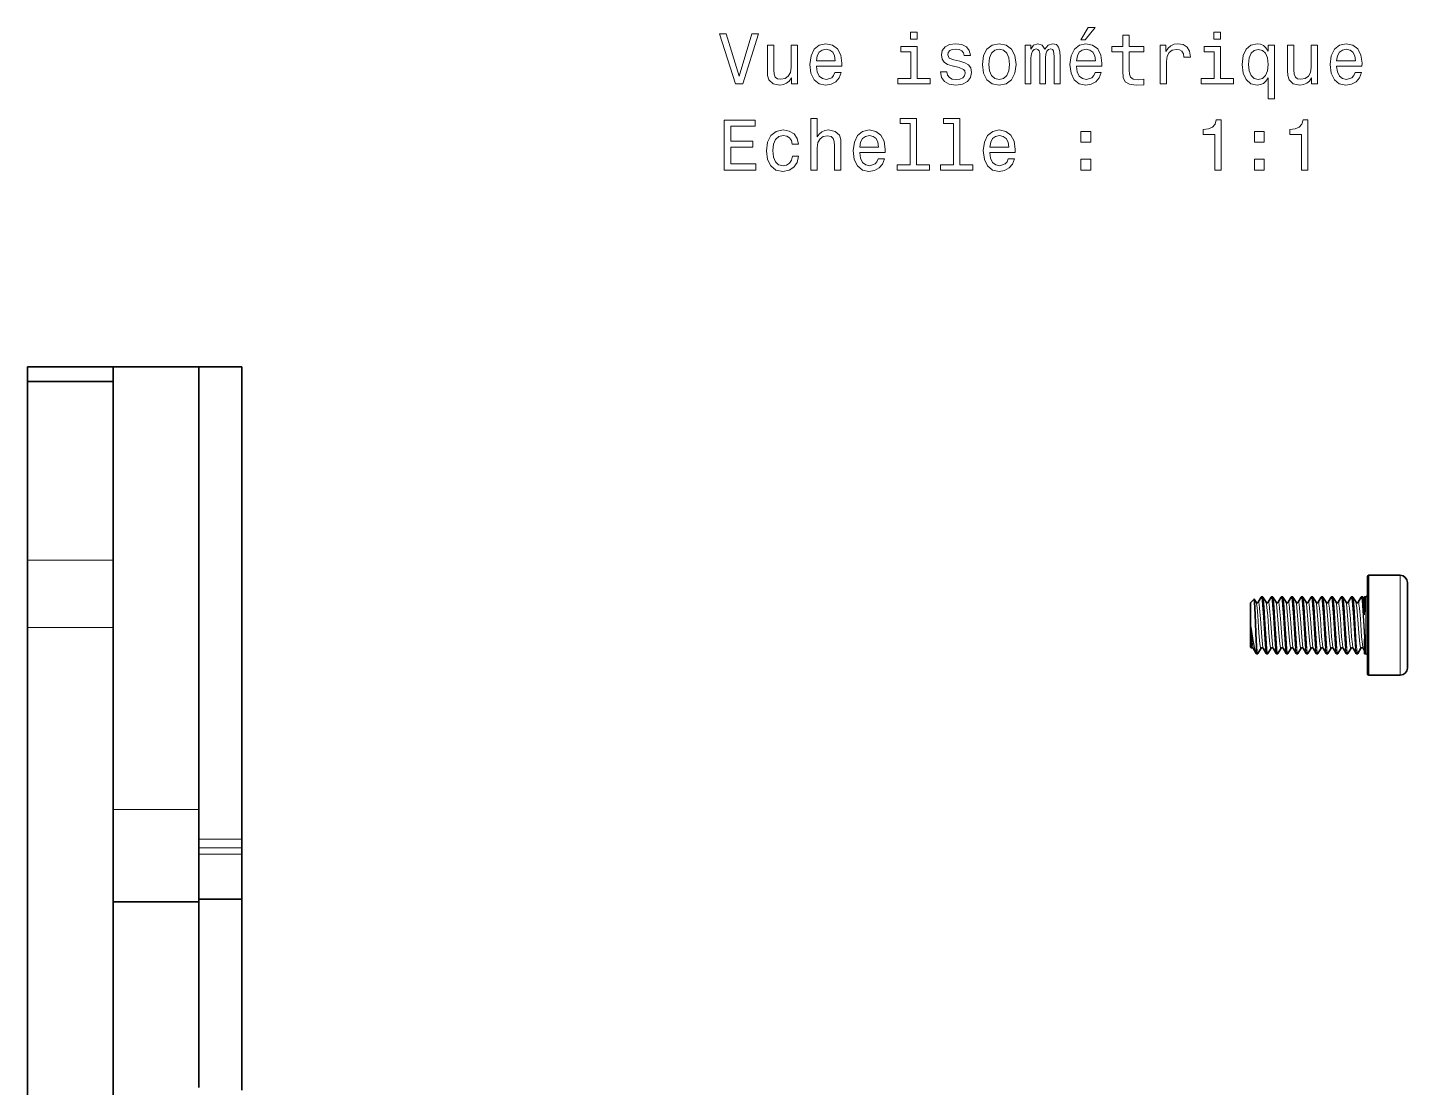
# Model space of a CAD drawing. Extents: x 428 to 938, y 254 to 632.
# Drawn here: x 695.3 to 791.9, y 414 to 488.3 of the extents above; entities that cross this region are included whole.
import ezdxf

# ---------------------------------------------------------------- set-up
doc = ezdxf.new("R2010")
doc.units = 0

msp = doc.modelspace()

# ---------------------------------------------------------------- linework, layer by layer
at = {"color": 7, "lineweight": 35, "ltscale": 0.030039}
msp.add_line((695.284, 463.298), (695.284, 464.5), dxfattribs=at)
at = {"color": 7, "lineweight": 35, "ltscale": 0.15}
for p, q in [((695.284, 464.5), (701.284, 464.5)), ((701.284, 464.5), (707.284, 464.5)), ((701.284, 463.471), (695.284, 463.471)), ((701.284, 427), (707.284, 427))]:
    msp.add_line(p, q, dxfattribs=at)
at = {"color": 7, "lineweight": 35, "ltscale": 0.025726}
msp.add_line((701.284, 463.471), (701.284, 464.5), dxfattribs=at)
msp.add_line((701.284, 463.471), (701.284, 464.5), dxfattribs=at)
at = {"color": 7, "lineweight": 35}
for p, q in [((707.284, 433.474), (707.284, 464.5)), ((707.284, 431.391), (707.284, 464.5)), ((710.284, 431.391), (710.284, 464.5)), ((695.284, 420.5), (695.284, 446.231)), ((701.284, 420.5), (701.284, 446.231)), ((695.284, 394.769), (695.284, 420.5)), ((701.284, 394.769), (701.284, 420.5))]:
    msp.add_line(p, q, dxfattribs=at)
at = {"color": 7, "lineweight": 35, "ltscale": 0.075}
for p, q in [((707.284, 464.5), (710.284, 464.5)), ((710.284, 427.2), (707.284, 427.2))]:
    msp.add_line(p, q, dxfattribs=at)
at = {"color": 7, "lineweight": 35, "ltscale": 0.313062}
for p, q in [((695.284, 463.471), (695.284, 450.948)), ((701.284, 450.948), (701.284, 463.471))]:
    msp.add_line(p, q, dxfattribs=at)
at = {"color": 7, "lineweight": 13, "ltscale": 0.15}
for p, q in [((695.284, 450.948), (701.284, 450.948)), ((695.284, 446.231), (701.284, 446.231)), ((701.284, 433.474), (707.284, 433.474))]:
    msp.add_line(p, q, dxfattribs=at)
at = {"color": 7, "lineweight": 35, "ltscale": 0.117937}
for p, q in [((695.284, 446.231), (695.284, 450.948)), ((701.284, 446.231), (701.284, 450.948))]:
    msp.add_line(p, q, dxfattribs=at)
at = {"color": 7, "lineweight": 35, "ltscale": 0.010405}
msp.add_line((789.129, 449.368), (789.129, 449.785), dxfattribs=at)
at = {"color": 7, "lineweight": 13, "ltscale": 0.010712}
for p, q in [((789.229, 449.456), (789.229, 449.885)), ((791.429, 449.456), (791.429, 449.885))]:
    msp.add_line(p, q, dxfattribs=at)
at = {"color": 7, "lineweight": 35, "ltscale": 0.055}
for p, q in [((789.229, 449.885), (791.429, 449.885)), ((789.229, 442.885), (791.429, 442.885))]:
    msp.add_line(p, q, dxfattribs=at)
at = {"color": 7, "lineweight": 13, "ltscale": 0.164288}
for p, q in [((789.229, 442.885), (789.229, 449.456)), ((791.429, 442.885), (791.429, 449.456))]:
    msp.add_line(p, q, dxfattribs=at)
at = {"color": 7, "lineweight": 35, "ltscale": 0.159595}
msp.add_line((789.129, 442.985), (789.129, 449.368), dxfattribs=at)
at = {"color": 7, "lineweight": 35, "ltscale": 0.009181}
msp.add_line((791.929, 449.017), (791.929, 449.385), dxfattribs=at)
at = {"color": 7, "lineweight": 35, "ltscale": 0.140819}
msp.add_line((791.929, 443.385), (791.929, 449.017), dxfattribs=at)
at = {"color": 7, "lineweight": 35, "ltscale": 0.004721}
msp.add_line((780.929, 447.738), (780.929, 447.927), dxfattribs=at)
at = {"color": 7, "lineweight": 35, "ltscale": 0.035131}
msp.add_line((780.929, 446.333), (780.929, 447.738), dxfattribs=at)
at = {"color": 7, "lineweight": 35, "ltscale": 0.008427}
msp.add_line((780.953, 447.984), (781.191, 448.222), dxfattribs=at)
at = {"color": 7, "lineweight": 13, "ltscale": 0.004894}
msp.add_line((780.953, 447.788), (780.953, 447.984), dxfattribs=at)
at = {"color": 7, "lineweight": 13, "ltscale": 0.03642}
msp.add_line((780.953, 446.331), (780.953, 447.788), dxfattribs=at)
at = {"color": 7, "lineweight": 35, "ltscale": 0.006509}
msp.add_line((781.198, 448.22), (781.329, 447.994), dxfattribs=at)
at = {"color": 7, "lineweight": 35, "ltscale": 0.010724}
for p, q in [((781.693, 448.365), (781.478, 447.994)), ((781.814, 448.365), (782.029, 447.994)), ((782.393, 448.365), (782.178, 447.994)), ((783.093, 448.365), (782.878, 447.994)), ((783.214, 448.365), (783.429, 447.994)), ((783.793, 448.365), (783.578, 447.994)), ((783.914, 448.365), (784.129, 447.994)), ((784.493, 448.365), (784.278, 447.994)), ((784.614, 448.365), (784.829, 447.994)), ((785.193, 448.365), (784.978, 447.994)), ((785.314, 448.365), (785.529, 447.994)), ((785.893, 448.365), (785.678, 447.994)), ((786.593, 448.365), (786.378, 447.994)), ((786.714, 448.365), (786.929, 447.994)), ((787.293, 448.365), (787.078, 447.994)), ((787.414, 448.365), (787.629, 447.994)), ((787.993, 448.365), (787.778, 447.994)), ((788.114, 448.365), (788.329, 447.994)), ((788.693, 448.365), (788.478, 447.994)), ((781.464, 444.404), (781.679, 444.775)), ((782.043, 444.404), (781.828, 444.775)), ((782.164, 444.404), (782.379, 444.775)), ((782.743, 444.404), (782.528, 444.775)), ((782.864, 444.404), (783.079, 444.775)), ((783.443, 444.404), (783.228, 444.775)), ((783.564, 444.404), (783.779, 444.775)), ((784.143, 444.404), (783.928, 444.775)), ((784.843, 444.404), (784.628, 444.775)), ((784.964, 444.404), (785.179, 444.775)), ((785.543, 444.404), (785.328, 444.775)), ((785.664, 444.404), (785.879, 444.775)), ((786.243, 444.404), (786.028, 444.775)), ((786.364, 444.404), (786.579, 444.775)), ((786.943, 444.404), (786.728, 444.775)), ((787.064, 444.404), (787.279, 444.775)), ((787.643, 444.404), (787.428, 444.775)), ((788.343, 444.404), (788.128, 444.775))]:
    msp.add_line(p, q, dxfattribs=at)
at = {"color": 7, "lineweight": 35, "ltscale": 0.00161}
for p, q in [((781.721, 448.385), (781.786, 448.385)), ((783.121, 448.385), (783.186, 448.385)), ((783.821, 448.385), (783.886, 448.385)), ((784.521, 448.385), (784.586, 448.385)), ((785.221, 448.385), (785.286, 448.385)), ((786.621, 448.385), (786.686, 448.385)), ((787.321, 448.385), (787.386, 448.385)), ((788.021, 448.385), (788.086, 448.385)), ((788.721, 448.385), (788.786, 448.385)), ((781.371, 444.385), (781.436, 444.385)), ((782.071, 444.385), (782.136, 444.385)), ((782.771, 444.385), (782.836, 444.385)), ((783.471, 444.385), (783.536, 444.385)), ((784.871, 444.385), (784.936, 444.385)), ((785.571, 444.385), (785.636, 444.385)), ((786.271, 444.385), (786.336, 444.385)), ((786.971, 444.385), (787.036, 444.385)), ((788.371, 444.385), (788.436, 444.385))]:
    msp.add_line(p, q, dxfattribs=at)
at = {"color": 7, "lineweight": 35, "ltscale": 0.001611}
for p, q in [((782.421, 448.385), (782.486, 448.385)), ((785.921, 448.385), (785.986, 448.385)), ((784.171, 444.385), (784.236, 444.385)), ((787.671, 444.385), (787.736, 444.385))]:
    msp.add_line(p, q, dxfattribs=at)
at = {"color": 7, "lineweight": 35, "ltscale": 0.010723}
for p, q in [((782.514, 448.365), (782.729, 447.994)), ((786.014, 448.365), (786.229, 447.994)), ((784.264, 444.404), (784.479, 444.775)), ((787.764, 444.404), (787.979, 444.775))]:
    msp.add_line(p, q, dxfattribs=at)
at = {"color": 7, "lineweight": 35, "ltscale": 0.00482}
msp.add_line((788.814, 448.365), (788.911, 448.199), dxfattribs=at)
at = {"color": 7, "lineweight": 13, "ltscale": 0.017037}
msp.add_line((788.911, 447.517), (788.911, 448.199), dxfattribs=at)
at = {"color": 7, "lineweight": 13, "ltscale": 0.01014}
msp.add_line((788.911, 447.517), (788.919, 447.112), dxfattribs=at)
at = {"color": 7, "lineweight": 13, "ltscale": 0.01028}
msp.add_line((788.945, 447.522), (788.919, 447.112), dxfattribs=at)
at = {"color": 7, "lineweight": 13, "ltscale": 0.00294}
msp.add_line((788.929, 447.635), (788.928, 447.517), dxfattribs=at)
at = {"color": 7, "lineweight": 35, "ltscale": 0.00606}
msp.add_line((788.929, 448.122), (788.929, 448.365), dxfattribs=at)
at = {"color": 7, "lineweight": 35, "ltscale": 0.01219}
msp.add_line((788.929, 447.635), (788.929, 448.122), dxfattribs=at)
at = {"color": 7, "lineweight": 13, "ltscale": 0.006121}
for p, q in [((788.949, 448.14), (788.949, 448.385)), ((789.029, 448.14), (789.029, 448.385))]:
    msp.add_line(p, q, dxfattribs=at)
at = {"color": 7, "lineweight": 35, "ltscale": 0.001999}
for p, q in [((788.949, 448.385), (789.029, 448.385)), ((788.949, 444.385), (789.029, 444.385))]:
    msp.add_line(p, q, dxfattribs=at)
at = {"color": 7, "lineweight": 13, "ltscale": 0.012314}
msp.add_line((788.949, 447.647), (788.949, 448.14), dxfattribs=at)
at = {"color": 7, "lineweight": 13, "ltscale": 0.093879}
msp.add_line((789.029, 444.385), (789.029, 448.14), dxfattribs=at)
at = {"color": 7, "lineweight": 35, "ltscale": 0.318921}
msp.add_line((701.284, 433.474), (701.284, 446.231), dxfattribs=at)
at = {"color": 7, "lineweight": 13, "ltscale": 0.000599952}
msp.add_line((780.929, 446.333), (780.953, 446.331), dxfattribs=at)
at = {"color": 7, "lineweight": 35, "ltscale": 0.033075}
msp.add_line((780.929, 446.333), (780.929, 445.01), dxfattribs=at)
at = {"color": 7, "lineweight": 13, "ltscale": 0.000602338}
msp.add_line((780.929, 446.333), (780.953, 446.33), dxfattribs=at)
at = {"color": 7, "lineweight": 13, "ltscale": 3.00273e-05}
msp.add_line((780.953, 446.331), (780.953, 446.33), dxfattribs=at)
at = {"color": 7, "lineweight": 13, "ltscale": 8.19761e-05}
msp.add_line((780.979, 446.246), (780.976, 446.245), dxfattribs=at)
at = {"color": 7, "lineweight": 13, "ltscale": 0.011041}
msp.add_line((788.919, 445.976), (788.945, 445.535), dxfattribs=at)
at = {"color": 7, "lineweight": 13, "ltscale": 0.01094}
msp.add_line((788.928, 445.539), (788.919, 445.976), dxfattribs=at)
at = {"color": 7, "lineweight": 13, "ltscale": 0.003316}
msp.add_line((788.928, 445.539), (788.929, 445.406), dxfattribs=at)
at = {"color": 7, "lineweight": 13, "ltscale": 0.023401}
msp.add_line((788.928, 445.539), (788.928, 444.603), dxfattribs=at)
at = {"color": 7, "lineweight": 35, "ltscale": 0.00304}
msp.add_line((780.929, 444.889), (780.929, 445.01), dxfattribs=at)
at = {"color": 7, "lineweight": 35, "ltscale": 0.000600061}
msp.add_line((781.054, 444.814), (781.03, 444.811), dxfattribs=at)
at = {"color": 7, "lineweight": 35, "ltscale": 0.010635}
msp.add_line((781.341, 444.407), (781.128, 444.775), dxfattribs=at)
at = {"color": 7, "lineweight": 35, "ltscale": 0.012357}
msp.add_line((781.354, 444.41), (781.354, 444.904), dxfattribs=at)
at = {"color": 7, "lineweight": 35, "ltscale": 0.010725}
msp.add_line((788.464, 444.404), (788.679, 444.775), dxfattribs=at)
at = {"color": 7, "lineweight": 35, "ltscale": 0.00498}
msp.add_line((788.928, 444.603), (788.828, 444.775), dxfattribs=at)
at = {"color": 7, "lineweight": 35, "ltscale": 0.000130284}
msp.add_line((788.928, 444.603), (788.929, 444.598), dxfattribs=at)
at = {"color": 7, "lineweight": 35, "ltscale": 0.025036}
msp.add_line((788.929, 444.405), (788.929, 445.406), dxfattribs=at)
at = {"color": 7, "lineweight": 13, "ltscale": 0.025288}
msp.add_line((788.949, 444.385), (788.949, 445.396), dxfattribs=at)
at = {"color": 7, "lineweight": 35, "ltscale": 0.000162119}
msp.add_line((781.341, 444.407), (781.345, 444.401), dxfattribs=at)
at = {"color": 7, "lineweight": 35, "ltscale": 0.000130953}
msp.add_line((781.348, 444.398), (781.345, 444.402), dxfattribs=at)
at = {"color": 7, "lineweight": 35, "ltscale": 0.161858}
msp.add_line((707.284, 427), (707.284, 433.474), dxfattribs=at)
at = {"color": 7, "lineweight": 13, "ltscale": 0.075}
for p, q in [((710.284, 431.391), (707.284, 431.391)), ((710.284, 430.781), (707.284, 430.781)), ((710.284, 430.342), (707.284, 430.342))]:
    msp.add_line(p, q, dxfattribs=at)
at = {"color": 7, "lineweight": 35, "ltscale": 0.015247}
for p, q in [((707.284, 430.781), (707.284, 431.391)), ((710.284, 430.781), (710.284, 431.391))]:
    msp.add_line(p, q, dxfattribs=at)
at = {"color": 7, "lineweight": 35, "ltscale": 0.002382}
msp.add_line((707.284, 430.685), (707.284, 430.781), dxfattribs=at)
at = {"color": 7, "lineweight": 35, "ltscale": 0.010969}
msp.add_line((710.284, 430.342), (710.284, 430.781), dxfattribs=at)
at = {"color": 7, "lineweight": 35, "ltscale": 0.078551}
msp.add_line((710.284, 427.2), (710.284, 430.342), dxfattribs=at)
at = {"color": 7, "lineweight": 35, "ltscale": 0.334998}
msp.add_line((710.284, 413.8), (710.284, 427.2), dxfattribs=at)
at = {"color": 7, "lineweight": 35, "ltscale": 0.325}
msp.add_line((707.284, 414), (707.284, 427), dxfattribs=at)
at = {"color": 7, "lineweight": 13}
for points in [[(769.065, 487.411), (769.363, 487.411), (770.064, 488.269), (769.569, 488.269)], [(746.002, 487.84), (745.125, 484.86), (744.222, 487.84), (743.743, 487.84), (744.873, 484.335), (745.377, 484.335), (746.481, 487.84)], [(750.541, 485.561), (752.316, 485.561), (752.322, 485.767), (752.241, 486.347), (752.019, 486.781), (751.666, 487.043), (751.197, 487.139), (750.738, 487.038), (750.385, 486.756), (750.158, 486.297), (750.077, 485.692), (750.153, 485.071), (750.38, 484.617), (750.728, 484.335), (751.182, 484.239), (751.575, 484.305), (751.898, 484.476), (752.135, 484.749), (752.271, 485.112), (751.832, 485.112), (751.742, 484.91), (751.61, 484.759), (751.237, 484.638), (750.95, 484.693), (750.733, 484.87), (750.592, 485.157), (750.541, 485.545)], [(757.597, 487.956), (757.128, 487.956), (757.128, 487.452), (757.597, 487.452)], [(760.587, 485.914), (760.159, 486.014), (759.841, 486.13), (759.735, 486.367), (759.765, 486.534), (759.871, 486.655), (760.043, 486.731), (760.29, 486.761), (760.527, 486.731), (760.713, 486.64), (760.834, 486.504), (760.885, 486.322), (761.319, 486.322), (761.319, 486.332), (761.243, 486.66), (761.036, 486.917), (760.713, 487.079), (760.29, 487.139), (759.861, 487.079), (759.548, 486.912), (759.352, 486.665), (759.291, 486.352), (759.337, 486.05), (759.478, 485.838), (759.71, 485.687), (760.048, 485.581), (760.542, 485.46), (760.845, 485.334), (760.925, 485.233), (760.956, 485.081), (760.91, 484.895), (760.789, 484.754), (760.592, 484.663), (760.33, 484.633), (760.053, 484.663), (759.851, 484.769), (759.715, 484.94), (759.659, 485.177), (759.231, 485.177), (759.301, 484.774), (759.508, 484.481), (759.836, 484.305), (760.29, 484.239), (760.764, 484.305), (761.112, 484.481), (761.324, 484.764), (761.399, 485.132), (761.344, 485.45), (761.188, 485.667), (760.93, 485.808)], [(762.166, 485.687), (762.247, 485.071), (762.479, 484.617), (762.847, 484.335), (763.341, 484.239), (763.83, 484.335), (764.198, 484.612), (764.43, 485.066), (764.516, 485.687), (764.43, 486.302), (764.198, 486.761), (763.83, 487.038), (763.341, 487.139), (762.847, 487.038), (762.479, 486.756), (762.247, 486.302)], [(765.156, 484.335), (765.565, 484.335), (765.565, 486.146), (765.59, 486.418), (765.666, 486.615), (765.782, 486.731), (765.933, 486.776), (766.054, 486.736), (766.135, 486.635), (766.175, 486.463), (766.19, 486.236), (766.19, 484.335), (766.574, 484.335), (766.574, 486.146), (766.599, 486.413), (766.675, 486.61), (766.796, 486.731), (766.947, 486.776), (767.068, 486.736), (767.149, 486.635), (767.199, 486.236), (767.199, 484.335), (767.608, 484.335), (767.608, 486.206), (767.582, 486.594), (767.502, 486.892), (767.34, 487.074), (767.078, 487.139), (766.77, 487.038), (766.533, 486.746), (766.347, 487.033), (766.034, 487.139), (765.747, 487.038), (765.55, 486.756), (765.55, 487.043), (765.156, 487.043)], [(768.757, 485.561), (770.533, 485.561), (770.538, 485.767), (770.457, 486.347), (770.235, 486.781), (769.882, 487.043), (769.413, 487.139), (768.954, 487.038), (768.601, 486.756), (768.374, 486.297), (768.293, 485.692), (768.369, 485.071), (768.596, 484.617), (768.944, 484.335), (769.398, 484.239), (769.791, 484.305), (770.114, 484.476), (770.351, 484.749), (770.487, 485.112), (770.048, 485.112), (769.958, 484.91), (769.827, 484.759), (769.453, 484.638), (769.166, 484.693), (768.949, 484.87), (768.808, 485.157), (768.757, 485.545)], [(772, 486.574), (772, 485.218), (772.03, 484.779), (772.172, 484.476), (772.454, 484.3), (772.933, 484.239), (773.458, 484.264), (773.458, 484.648), (773.074, 484.617), (772.726, 484.658), (772.54, 484.784), (772.459, 484.996), (772.444, 485.293), (772.444, 486.574), (773.458, 486.574), (773.458, 486.953), (772.444, 486.953), (772.444, 487.744), (772, 487.744), (772, 486.953), (771.234, 486.953), (771.234, 486.574)], [(774.608, 484.335), (775.051, 484.335), (775.051, 485.883), (775.097, 486.257), (775.233, 486.524), (775.455, 486.685), (775.752, 486.741), (775.974, 486.705), (776.141, 486.605), (776.242, 486.433), (776.277, 486.201), (776.726, 486.201), (776.665, 486.61), (776.499, 486.902), (776.221, 487.079), (775.843, 487.139), (775.586, 487.099), (775.364, 486.998), (775.167, 486.826), (775.011, 486.594), (775.011, 487.043), (774.608, 487.043)], [(778.849, 487.956), (778.38, 487.956), (778.38, 487.452), (778.849, 487.452)], [(782.177, 486.625), (782.021, 486.852), (781.845, 487.013), (781.638, 487.104), (781.401, 487.139), (780.972, 487.038), (780.639, 486.756), (780.422, 486.302), (780.347, 485.692), (780.422, 485.076), (780.639, 484.623), (780.972, 484.335), (781.401, 484.239), (781.638, 484.27), (781.84, 484.355), (782.016, 484.512), (782.177, 484.749), (782.177, 483.286), (782.621, 483.286), (782.621, 487.043), (782.177, 487.043)], [(786.974, 485.561), (788.749, 485.561), (788.754, 485.767), (788.673, 486.347), (788.451, 486.781), (788.098, 487.043), (787.629, 487.139), (787.17, 487.038), (786.817, 486.756), (786.59, 486.297), (786.51, 485.692), (786.585, 485.071), (786.812, 484.617), (787.16, 484.335), (787.614, 484.239), (788.007, 484.305), (788.33, 484.476), (788.567, 484.749), (788.703, 485.112), (788.265, 485.112), (788.174, 484.91), (788.043, 484.759), (787.669, 484.638), (787.382, 484.693), (787.165, 484.87), (787.024, 485.157), (786.974, 485.545)], [(749.205, 487.043), (748.761, 487.043), (748.761, 485.48), (748.711, 485.117), (748.564, 484.855), (748.337, 484.693), (748.04, 484.643), (747.803, 484.683), (747.651, 484.804), (747.566, 485.011), (747.546, 485.303), (747.546, 487.043), (747.102, 487.043), (747.102, 485.263), (747.117, 484.905), (747.213, 484.607), (747.505, 484.335), (747.974, 484.239), (748.226, 484.275), (748.443, 484.365), (748.63, 484.522), (748.781, 484.749), (748.781, 484.335), (749.205, 484.335)], [(750.541, 485.934), (750.597, 486.282), (750.733, 486.539), (750.94, 486.695), (751.212, 486.751), (751.479, 486.695), (751.686, 486.539), (751.812, 486.282), (751.858, 485.934)], [(757.582, 484.708), (757.582, 486.953), (756.442, 486.953), (756.442, 486.574), (757.138, 486.574), (757.138, 484.708), (756.23, 484.708), (756.23, 484.335), (758.499, 484.335), (758.499, 484.708)], [(762.62, 485.692), (762.665, 486.146), (762.806, 486.473), (763.033, 486.675), (763.341, 486.746), (763.644, 486.675), (763.87, 486.478), (764.012, 486.146), (764.062, 485.692), (764.012, 485.233), (763.87, 484.9), (763.644, 484.698), (763.341, 484.633), (763.033, 484.698), (762.806, 484.9), (762.665, 485.233)], [(768.757, 485.934), (768.813, 486.282), (768.949, 486.539), (769.156, 486.695), (769.428, 486.751), (769.695, 486.695), (769.902, 486.539), (770.028, 486.282), (770.074, 485.934)], [(778.834, 484.708), (778.834, 486.953), (777.694, 486.953), (777.694, 486.574), (778.39, 486.574), (778.39, 484.708), (777.482, 484.708), (777.482, 484.335), (779.752, 484.335), (779.752, 484.708)], [(780.801, 485.692), (780.846, 486.141), (780.987, 486.468), (781.199, 486.67), (781.476, 486.741), (781.769, 486.67), (781.991, 486.473), (782.122, 486.146), (782.172, 485.692), (782.122, 485.233), (781.991, 484.905), (781.769, 484.703), (781.476, 484.638), (781.199, 484.703), (780.987, 484.905), (780.846, 485.238)], [(785.637, 487.043), (785.193, 487.043), (785.193, 485.48), (785.143, 485.117), (784.997, 484.855), (784.77, 484.693), (784.472, 484.643), (784.235, 484.683), (784.084, 484.804), (783.998, 485.011), (783.978, 485.303), (783.978, 487.043), (783.534, 487.043), (783.534, 485.263), (783.549, 484.905), (783.645, 484.607), (783.938, 484.335), (784.406, 484.239), (784.659, 484.275), (784.876, 484.365), (785.062, 484.522), (785.213, 484.749), (785.213, 484.335), (785.637, 484.335)], [(786.974, 485.934), (787.029, 486.282), (787.165, 486.539), (787.372, 486.695), (787.644, 486.751), (787.912, 486.695), (788.118, 486.539), (788.244, 486.282), (788.29, 485.934)], [(744.066, 478.288), (746.285, 478.288), (746.285, 478.712), (744.53, 478.712), (744.53, 479.897), (746.093, 479.897), (746.093, 480.316), (744.53, 480.316), (744.53, 481.365), (746.244, 481.365), (746.244, 481.788), (744.066, 481.788)], [(750.153, 478.288), (750.597, 478.288), (750.597, 479.852), (750.642, 480.21), (750.788, 480.472), (751.015, 480.633), (751.318, 480.694), (751.56, 480.643), (751.711, 480.507), (751.787, 480.28), (751.812, 479.978), (751.812, 478.288), (752.256, 478.288), (752.256, 480.069), (752.236, 480.427), (752.145, 480.724), (751.847, 480.996), (751.383, 481.092), (751.131, 481.057), (750.914, 480.961), (750.733, 480.81), (750.597, 480.603), (750.597, 481.909), (750.153, 481.909)], [(757.108, 481.536), (757.108, 478.661), (756.195, 478.661), (756.195, 478.288), (758.459, 478.288), (758.459, 478.661), (757.551, 478.661), (757.551, 481.909), (756.412, 481.909), (756.412, 481.536)], [(760.144, 481.536), (760.144, 478.661), (759.231, 478.661), (759.231, 478.288), (761.495, 478.288), (761.495, 478.661), (760.587, 478.661), (760.587, 481.909), (759.448, 481.909), (759.448, 481.536)], [(778.43, 478.288), (778.889, 478.288), (778.889, 481.813), (778.546, 481.813), (778.456, 481.506), (778.274, 481.299), (777.997, 481.178), (777.613, 481.138), (777.613, 480.78), (778.43, 480.78)], [(784.502, 478.288), (784.961, 478.288), (784.961, 481.813), (784.618, 481.813), (784.528, 481.506), (784.346, 481.299), (784.069, 481.178), (783.685, 481.138), (783.685, 480.78), (784.502, 480.78)], [(748.842, 480.099), (749.28, 480.099), (749.19, 480.502), (748.973, 480.82), (748.635, 481.017), (748.196, 481.092), (747.712, 480.991), (747.344, 480.709), (747.112, 480.25), (747.031, 479.635), (747.107, 479.025), (747.334, 478.571), (747.692, 478.288), (748.181, 478.192), (748.615, 478.268), (748.953, 478.48), (749.185, 478.813), (749.285, 479.257), (748.862, 479.257), (748.786, 478.974), (748.645, 478.762), (748.443, 478.631), (748.196, 478.591), (747.888, 478.656), (747.667, 478.858), (747.53, 479.186), (747.485, 479.65), (747.53, 480.104), (747.672, 480.432), (747.899, 480.633), (748.196, 480.704), (748.458, 480.659), (748.655, 480.543), (748.786, 480.351)], [(753.577, 479.514), (755.352, 479.514), (755.358, 479.721), (755.277, 480.3), (755.055, 480.734), (754.702, 480.996), (754.233, 481.092), (753.774, 480.991), (753.421, 480.709), (753.194, 480.25), (753.113, 479.645), (753.189, 479.025), (753.416, 478.571), (753.764, 478.288), (754.218, 478.192), (754.611, 478.258), (754.934, 478.429), (755.171, 478.702), (755.307, 479.065), (754.868, 479.065), (754.778, 478.863), (754.646, 478.712), (754.273, 478.591), (753.986, 478.646), (753.769, 478.823), (753.628, 479.11), (753.577, 479.499)], [(753.577, 479.887), (753.633, 480.235), (753.769, 480.492), (753.976, 480.648), (754.248, 480.704), (754.515, 480.648), (754.722, 480.492), (754.848, 480.235), (754.894, 479.887)], [(762.685, 479.514), (764.461, 479.514), (764.466, 479.721), (764.385, 480.3), (764.163, 480.734), (763.81, 480.996), (763.341, 481.092), (762.882, 480.991), (762.529, 480.709), (762.302, 480.25), (762.221, 479.645), (762.297, 479.025), (762.524, 478.571), (762.872, 478.288), (763.326, 478.192), (763.719, 478.258), (764.042, 478.429), (764.279, 478.702), (764.415, 479.065), (763.976, 479.065), (763.886, 478.863), (763.755, 478.712), (763.381, 478.591), (763.094, 478.646), (762.877, 478.823), (762.736, 479.11), (762.685, 479.499)], [(762.685, 479.887), (762.741, 480.235), (762.877, 480.492), (763.084, 480.648), (763.356, 480.704), (763.623, 480.648), (763.83, 480.492), (763.956, 480.235), (764.002, 479.887)], [(769.065, 480.245), (769.761, 480.245), (769.761, 480.996), (769.065, 480.996)], [(781.209, 480.245), (781.905, 480.245), (781.905, 480.996), (781.209, 480.996)], [(769.065, 478.288), (769.761, 478.288), (769.761, 479.04), (769.065, 479.04)], [(781.209, 478.288), (781.905, 478.288), (781.905, 479.04), (781.209, 479.04)]]:
    msp.add_lwpolyline(points, close=True, dxfattribs=at)
at = {"color": 7, "lineweight": 35}
for points in [[(781.226, 448.028), (781.208, 448.187), (781.202, 448.212), (781.198, 448.22)], [(781.344, 445.282), (781.274, 447.132), (781.226, 448.028)], [(781.348, 444.398), (781.351, 444.396), (781.352, 444.397), (781.353, 444.399), (781.354, 444.41)]]:
    msp.add_lwpolyline(points, dxfattribs=at)
at = {"color": 7, "lineweight": 13}
for points in [[(781.329, 447.994), (781.337, 447.977), (781.352, 447.92), (781.395, 447.612), (781.442, 447.074), (781.528, 445.854), (781.596, 445.077), (781.634, 444.83), (781.648, 444.784), (781.655, 444.771), (781.66, 444.766), (781.662, 444.764), (781.666, 444.764)], [(781.491, 448.006), (781.496, 448.004), (781.5, 448.001), (781.507, 447.99), (781.517, 447.962), (781.537, 447.87), (781.572, 447.593), (781.635, 446.827), (781.724, 445.582), (781.773, 445.059), (781.809, 444.831), (781.828, 444.775)], [(781.76, 448.131), (781.725, 448.34), (781.713, 448.368), (781.709, 448.373), (781.707, 448.374), (781.704, 448.375)], [(781.777, 448.14), (781.742, 448.35), (781.73, 448.378), (781.726, 448.383), (781.724, 448.384), (781.721, 448.385)], [(782.043, 444.404), (782.037, 444.418), (782.024, 444.466), (781.987, 444.743), (781.938, 445.38), (781.847, 446.951), (781.79, 447.807), (781.76, 448.131)], [(782.071, 444.385), (782.068, 444.385), (782.066, 444.387), (782.062, 444.391), (782.056, 444.404), (782.026, 444.547), (781.992, 444.871), (781.942, 445.595), (781.846, 447.259), (781.801, 447.895), (781.777, 448.14)], [(781.786, 448.385), (781.788, 448.384), (781.792, 448.381), (781.796, 448.376), (781.804, 448.357), (781.841, 448.14)], [(781.814, 448.365), (781.829, 448.321), (781.859, 448.132)], [(781.841, 448.14), (781.882, 447.68), (781.957, 446.451), (782.035, 445.151), (782.077, 444.655), (782.112, 444.428), (782.125, 444.395), (782.131, 444.387), (782.134, 444.385), (782.136, 444.385)], [(781.859, 448.132), (781.9, 447.674), (781.974, 446.451), (782.052, 445.158), (782.094, 444.664), (782.13, 444.438), (782.142, 444.405), (782.148, 444.397), (782.151, 444.395), (782.153, 444.395)], [(782.029, 447.994), (782.037, 447.977), (782.052, 447.92), (782.095, 447.612), (782.142, 447.074), (782.228, 445.854), (782.296, 445.077), (782.334, 444.83), (782.348, 444.784), (782.355, 444.771), (782.36, 444.766), (782.362, 444.764), (782.366, 444.764)], [(782.191, 448.006), (782.196, 448.004), (782.2, 448.001), (782.207, 447.99), (782.217, 447.962), (782.237, 447.87), (782.272, 447.593), (782.335, 446.827), (782.424, 445.582), (782.473, 445.059), (782.509, 444.831), (782.528, 444.775)], [(782.46, 448.131), (782.425, 448.34), (782.413, 448.368), (782.409, 448.373), (782.407, 448.374), (782.404, 448.375)], [(782.477, 448.14), (782.442, 448.35), (782.43, 448.378), (782.426, 448.383), (782.424, 448.384), (782.421, 448.385)], [(782.743, 444.404), (782.737, 444.418), (782.724, 444.466), (782.687, 444.743), (782.638, 445.38), (782.547, 446.951), (782.49, 447.807), (782.46, 448.131)], [(782.771, 444.385), (782.768, 444.385), (782.766, 444.387), (782.762, 444.391), (782.756, 444.404), (782.726, 444.547), (782.692, 444.871), (782.642, 445.595), (782.546, 447.259), (782.501, 447.895), (782.477, 448.14)], [(782.486, 448.385), (782.488, 448.384), (782.492, 448.381), (782.496, 448.376), (782.504, 448.357), (782.541, 448.14)], [(782.514, 448.365), (782.529, 448.321), (782.559, 448.132)], [(782.541, 448.14), (782.582, 447.68), (782.657, 446.451), (782.735, 445.151), (782.777, 444.655), (782.812, 444.428), (782.825, 444.395), (782.831, 444.387), (782.834, 444.385), (782.836, 444.385)], [(782.559, 448.132), (782.6, 447.674), (782.674, 446.451), (782.752, 445.158), (782.794, 444.664), (782.83, 444.438), (782.842, 444.405), (782.848, 444.397), (782.851, 444.395), (782.853, 444.395)], [(782.729, 447.994), (782.737, 447.977), (782.752, 447.92), (782.795, 447.612), (782.842, 447.074), (782.928, 445.854), (782.996, 445.077), (783.034, 444.83), (783.048, 444.784), (783.055, 444.771), (783.06, 444.766), (783.062, 444.764), (783.066, 444.764)], [(782.891, 448.006), (782.896, 448.004), (782.9, 448.001), (782.907, 447.99), (782.917, 447.962), (782.937, 447.87), (782.972, 447.593), (783.035, 446.827), (783.124, 445.582), (783.173, 445.059), (783.209, 444.831), (783.228, 444.775)], [(783.16, 448.131), (783.125, 448.34), (783.113, 448.368), (783.109, 448.373), (783.107, 448.374), (783.104, 448.375)], [(783.177, 448.14), (783.142, 448.35), (783.13, 448.378), (783.126, 448.383), (783.124, 448.384), (783.121, 448.385)], [(783.443, 444.404), (783.437, 444.418), (783.424, 444.466), (783.387, 444.743), (783.338, 445.38), (783.247, 446.951), (783.19, 447.807), (783.16, 448.131)], [(783.471, 444.385), (783.468, 444.385), (783.466, 444.387), (783.462, 444.391), (783.456, 444.404), (783.426, 444.547), (783.392, 444.871), (783.342, 445.595), (783.246, 447.259), (783.201, 447.895), (783.177, 448.14)], [(783.186, 448.385), (783.188, 448.384), (783.192, 448.381), (783.196, 448.376), (783.204, 448.357), (783.241, 448.14)], [(783.214, 448.365), (783.229, 448.321), (783.259, 448.132)], [(783.241, 448.14), (783.282, 447.68), (783.357, 446.451), (783.435, 445.151), (783.477, 444.655), (783.512, 444.428), (783.525, 444.395), (783.531, 444.387), (783.534, 444.385), (783.536, 444.385)], [(783.259, 448.132), (783.3, 447.674), (783.374, 446.451), (783.452, 445.158), (783.495, 444.664), (783.53, 444.438), (783.542, 444.405), (783.548, 444.397), (783.551, 444.395), (783.553, 444.395)], [(783.429, 447.994), (783.437, 447.977), (783.452, 447.92), (783.495, 447.612), (783.542, 447.074), (783.628, 445.854), (783.696, 445.077), (783.734, 444.83), (783.748, 444.784), (783.755, 444.771), (783.76, 444.766), (783.762, 444.764), (783.766, 444.764)], [(783.591, 448.006), (783.596, 448.004), (783.6, 448.001), (783.607, 447.99), (783.617, 447.962), (783.637, 447.87), (783.672, 447.593), (783.735, 446.827), (783.824, 445.582), (783.873, 445.059), (783.909, 444.831), (783.928, 444.775)], [(783.86, 448.131), (783.825, 448.34), (783.813, 448.368), (783.809, 448.373), (783.807, 448.374), (783.804, 448.375)], [(783.877, 448.14), (783.842, 448.35), (783.83, 448.378), (783.826, 448.383), (783.824, 448.384), (783.821, 448.385)], [(784.143, 444.404), (784.137, 444.418), (784.124, 444.466), (784.087, 444.743), (784.038, 445.38), (783.947, 446.951), (783.89, 447.807), (783.86, 448.131)], [(784.171, 444.385), (784.168, 444.385), (784.166, 444.387), (784.162, 444.391), (784.156, 444.404), (784.126, 444.547), (784.092, 444.871), (784.042, 445.595), (783.946, 447.259), (783.901, 447.895), (783.877, 448.14)], [(783.886, 448.385), (783.888, 448.384), (783.892, 448.381), (783.896, 448.376), (783.904, 448.357), (783.941, 448.14)], [(783.914, 448.365), (783.929, 448.321), (783.959, 448.132)], [(783.941, 448.14), (783.982, 447.68), (784.057, 446.451), (784.135, 445.151), (784.177, 444.655), (784.212, 444.428), (784.225, 444.395), (784.231, 444.387), (784.234, 444.385), (784.236, 444.385)], [(783.959, 448.132), (784, 447.674), (784.074, 446.451), (784.152, 445.158), (784.194, 444.664), (784.23, 444.438), (784.242, 444.405), (784.248, 444.397), (784.251, 444.395), (784.253, 444.395)], [(784.129, 447.994), (784.137, 447.977), (784.152, 447.92), (784.195, 447.612), (784.242, 447.074), (784.328, 445.854), (784.396, 445.077), (784.434, 444.83), (784.448, 444.784), (784.455, 444.771), (784.46, 444.766), (784.462, 444.764), (784.466, 444.764)], [(784.291, 448.006), (784.296, 448.004), (784.3, 448.001), (784.307, 447.99), (784.317, 447.962), (784.337, 447.87), (784.372, 447.593), (784.435, 446.827), (784.524, 445.582), (784.573, 445.059), (784.609, 444.831), (784.628, 444.775)], [(784.56, 448.131), (784.525, 448.34), (784.513, 448.368), (784.509, 448.373), (784.507, 448.374), (784.504, 448.375)], [(784.577, 448.14), (784.542, 448.35), (784.53, 448.378), (784.526, 448.383), (784.524, 448.384), (784.521, 448.385)], [(784.843, 444.404), (784.837, 444.418), (784.824, 444.466), (784.787, 444.743), (784.738, 445.38), (784.647, 446.951), (784.59, 447.807), (784.56, 448.131)], [(784.871, 444.385), (784.868, 444.385), (784.866, 444.387), (784.862, 444.391), (784.856, 444.404), (784.826, 444.547), (784.792, 444.871), (784.742, 445.595), (784.646, 447.259), (784.601, 447.895), (784.577, 448.14)], [(784.586, 448.385), (784.588, 448.384), (784.592, 448.381), (784.596, 448.376), (784.604, 448.357), (784.641, 448.14)], [(784.614, 448.365), (784.629, 448.321), (784.659, 448.132)], [(784.641, 448.14), (784.682, 447.68), (784.757, 446.451), (784.835, 445.151), (784.877, 444.655), (784.912, 444.428), (784.925, 444.395), (784.931, 444.387), (784.934, 444.385), (784.936, 444.385)], [(784.659, 448.132), (784.7, 447.674), (784.774, 446.451), (784.852, 445.158), (784.894, 444.664), (784.93, 444.438), (784.942, 444.405), (784.948, 444.397), (784.951, 444.395), (784.953, 444.395)], [(784.829, 447.994), (784.837, 447.977), (784.852, 447.92), (784.895, 447.612), (784.942, 447.074), (785.028, 445.854), (785.096, 445.077), (785.134, 444.83), (785.148, 444.784), (785.155, 444.771), (785.16, 444.766), (785.162, 444.764), (785.166, 444.764)], [(784.991, 448.006), (784.996, 448.004), (785, 448.001), (785.007, 447.99), (785.017, 447.962), (785.037, 447.87), (785.072, 447.593), (785.135, 446.827), (785.224, 445.582), (785.273, 445.059), (785.309, 444.831), (785.328, 444.775)], [(785.26, 448.131), (785.225, 448.34), (785.213, 448.368), (785.209, 448.373), (785.207, 448.374), (785.204, 448.375)], [(785.277, 448.14), (785.242, 448.35), (785.23, 448.378), (785.226, 448.383), (785.224, 448.384), (785.221, 448.385)], [(785.543, 444.404), (785.537, 444.418), (785.524, 444.466), (785.487, 444.743), (785.438, 445.38), (785.347, 446.951), (785.29, 447.807), (785.26, 448.131)], [(785.571, 444.385), (785.568, 444.385), (785.566, 444.387), (785.562, 444.391), (785.556, 444.404), (785.526, 444.547), (785.492, 444.871), (785.442, 445.595), (785.346, 447.259), (785.301, 447.895), (785.277, 448.14)], [(785.286, 448.385), (785.288, 448.384), (785.292, 448.381), (785.296, 448.376), (785.304, 448.357), (785.341, 448.14)], [(785.314, 448.365), (785.329, 448.321), (785.359, 448.132)], [(785.341, 448.14), (785.382, 447.68), (785.457, 446.451), (785.535, 445.151), (785.577, 444.655), (785.612, 444.428), (785.625, 444.395), (785.631, 444.387), (785.634, 444.385), (785.636, 444.385)], [(785.359, 448.132), (785.4, 447.674), (785.474, 446.451), (785.552, 445.158), (785.594, 444.664), (785.63, 444.438), (785.642, 444.405), (785.648, 444.397), (785.651, 444.395), (785.653, 444.395)], [(785.529, 447.994), (785.537, 447.977), (785.552, 447.92), (785.595, 447.612), (785.642, 447.074), (785.728, 445.854), (785.796, 445.077), (785.834, 444.83), (785.848, 444.784), (785.855, 444.771), (785.86, 444.766), (785.862, 444.764), (785.866, 444.764)], [(785.691, 448.006), (785.696, 448.004), (785.7, 448.001), (785.707, 447.99), (785.717, 447.962), (785.737, 447.87), (785.772, 447.593), (785.835, 446.827), (785.924, 445.582), (785.973, 445.059), (786.009, 444.831), (786.028, 444.775)], [(785.96, 448.131), (785.925, 448.34), (785.913, 448.368), (785.909, 448.373), (785.907, 448.374), (785.904, 448.375)], [(785.977, 448.14), (785.942, 448.35), (785.93, 448.378), (785.926, 448.383), (785.924, 448.384), (785.921, 448.385)], [(786.243, 444.404), (786.237, 444.418), (786.224, 444.466), (786.187, 444.743), (786.138, 445.38), (786.047, 446.951), (785.99, 447.807), (785.96, 448.131)], [(786.271, 444.385), (786.268, 444.385), (786.266, 444.387), (786.262, 444.391), (786.256, 444.404), (786.226, 444.547), (786.192, 444.871), (786.142, 445.595), (786.046, 447.259), (786.001, 447.895), (785.977, 448.14)], [(785.986, 448.385), (785.988, 448.384), (785.992, 448.381), (785.996, 448.376), (786.004, 448.357), (786.041, 448.14)], [(786.014, 448.365), (786.029, 448.321), (786.059, 448.132)], [(786.041, 448.14), (786.082, 447.68), (786.157, 446.451), (786.235, 445.151), (786.277, 444.655), (786.312, 444.428), (786.325, 444.395), (786.331, 444.387), (786.334, 444.385), (786.336, 444.385)], [(786.059, 448.132), (786.1, 447.674), (786.174, 446.451), (786.252, 445.158), (786.294, 444.664), (786.33, 444.438), (786.342, 444.405), (786.348, 444.397), (786.351, 444.395), (786.353, 444.395)], [(786.229, 447.994), (786.237, 447.977), (786.252, 447.92), (786.295, 447.612), (786.342, 447.074), (786.428, 445.854), (786.496, 445.077), (786.534, 444.83), (786.548, 444.784), (786.555, 444.771), (786.56, 444.766), (786.562, 444.764), (786.566, 444.764)], [(786.391, 448.006), (786.396, 448.004), (786.4, 448.001), (786.407, 447.99), (786.417, 447.962), (786.437, 447.87), (786.472, 447.593), (786.535, 446.827), (786.624, 445.582), (786.673, 445.059), (786.709, 444.831), (786.728, 444.775)], [(786.66, 448.131), (786.625, 448.34), (786.613, 448.368), (786.609, 448.373), (786.607, 448.374), (786.604, 448.375)], [(786.677, 448.14), (786.642, 448.35), (786.63, 448.378), (786.626, 448.383), (786.624, 448.384), (786.621, 448.385)], [(786.943, 444.404), (786.937, 444.418), (786.924, 444.466), (786.887, 444.743), (786.838, 445.38), (786.747, 446.951), (786.69, 447.807), (786.66, 448.131)], [(786.971, 444.385), (786.968, 444.385), (786.966, 444.387), (786.962, 444.391), (786.956, 444.404), (786.926, 444.547), (786.892, 444.871), (786.842, 445.595), (786.746, 447.259), (786.701, 447.895), (786.677, 448.14)], [(786.686, 448.385), (786.688, 448.384), (786.692, 448.381), (786.696, 448.376), (786.704, 448.357), (786.741, 448.14)], [(786.714, 448.365), (786.729, 448.321), (786.759, 448.132)], [(786.741, 448.14), (786.782, 447.68), (786.857, 446.451), (786.935, 445.151), (786.977, 444.655), (787.012, 444.428), (787.025, 444.395), (787.031, 444.387), (787.034, 444.385), (787.036, 444.385)], [(786.759, 448.132), (786.8, 447.674), (786.874, 446.451), (786.952, 445.158), (786.995, 444.664), (787.03, 444.438), (787.042, 444.405), (787.048, 444.397), (787.051, 444.395), (787.053, 444.395)], [(786.929, 447.994), (786.937, 447.977), (786.952, 447.92), (786.995, 447.612), (787.042, 447.074), (787.128, 445.854), (787.196, 445.077), (787.234, 444.83), (787.248, 444.784), (787.255, 444.771), (787.26, 444.766), (787.262, 444.764), (787.266, 444.764)], [(787.091, 448.006), (787.096, 448.004), (787.1, 448.001), (787.107, 447.99), (787.117, 447.962), (787.137, 447.87), (787.172, 447.593), (787.235, 446.827), (787.324, 445.582), (787.373, 445.059), (787.409, 444.831), (787.428, 444.775)], [(787.36, 448.131), (787.325, 448.34), (787.313, 448.368), (787.309, 448.373), (787.307, 448.374), (787.304, 448.375)], [(787.377, 448.14), (787.342, 448.35), (787.33, 448.378), (787.326, 448.383), (787.324, 448.384), (787.321, 448.385)], [(787.643, 444.404), (787.637, 444.418), (787.624, 444.466), (787.587, 444.743), (787.538, 445.38), (787.447, 446.951), (787.39, 447.807), (787.36, 448.131)], [(787.671, 444.385), (787.668, 444.385), (787.666, 444.387), (787.662, 444.391), (787.656, 444.404), (787.626, 444.547), (787.592, 444.871), (787.542, 445.595), (787.446, 447.259), (787.401, 447.895), (787.377, 448.14)], [(787.386, 448.385), (787.388, 448.384), (787.392, 448.381), (787.396, 448.376), (787.404, 448.357), (787.441, 448.14)], [(787.414, 448.365), (787.429, 448.321), (787.459, 448.132)], [(787.441, 448.14), (787.482, 447.68), (787.557, 446.451), (787.635, 445.151), (787.677, 444.655), (787.712, 444.428), (787.725, 444.395), (787.731, 444.387), (787.734, 444.385), (787.736, 444.385)], [(787.459, 448.132), (787.5, 447.674), (787.574, 446.451), (787.652, 445.158), (787.694, 444.664), (787.73, 444.438), (787.742, 444.405), (787.748, 444.397), (787.751, 444.395), (787.753, 444.395)], [(787.629, 447.994), (787.637, 447.977), (787.652, 447.92), (787.695, 447.612), (787.742, 447.074), (787.828, 445.854), (787.896, 445.077), (787.934, 444.83), (787.948, 444.784), (787.955, 444.771), (787.96, 444.766), (787.962, 444.764), (787.966, 444.764)], [(787.791, 448.006), (787.796, 448.004), (787.8, 448.001), (787.807, 447.99), (787.817, 447.962), (787.837, 447.87), (787.872, 447.593), (787.935, 446.827), (788.024, 445.582), (788.073, 445.059), (788.109, 444.831), (788.128, 444.775)], [(788.06, 448.131), (788.025, 448.34), (788.013, 448.368), (788.009, 448.373), (788.007, 448.374), (788.004, 448.375)], [(788.077, 448.14), (788.042, 448.35), (788.03, 448.378), (788.026, 448.383), (788.024, 448.384), (788.021, 448.385)], [(788.343, 444.404), (788.337, 444.418), (788.324, 444.466), (788.287, 444.743), (788.238, 445.38), (788.147, 446.951), (788.09, 447.807), (788.06, 448.131)], [(788.371, 444.385), (788.368, 444.385), (788.366, 444.387), (788.362, 444.391), (788.356, 444.404), (788.326, 444.547), (788.292, 444.871), (788.242, 445.595), (788.146, 447.259), (788.101, 447.895), (788.077, 448.14)], [(788.086, 448.385), (788.088, 448.384), (788.092, 448.381), (788.096, 448.376), (788.104, 448.357), (788.141, 448.14)], [(788.114, 448.365), (788.129, 448.321), (788.159, 448.132)], [(788.141, 448.14), (788.182, 447.68), (788.257, 446.451), (788.335, 445.151), (788.377, 444.655), (788.412, 444.428), (788.425, 444.395), (788.431, 444.387), (788.434, 444.385), (788.436, 444.385)], [(788.159, 448.132), (788.2, 447.674), (788.274, 446.451), (788.352, 445.158), (788.394, 444.664), (788.43, 444.438), (788.442, 444.405), (788.448, 444.397), (788.451, 444.395), (788.453, 444.395)], [(788.329, 447.994), (788.337, 447.977), (788.352, 447.92), (788.395, 447.612), (788.442, 447.074), (788.528, 445.854), (788.596, 445.077), (788.634, 444.83), (788.648, 444.784), (788.655, 444.771), (788.66, 444.766), (788.662, 444.764), (788.666, 444.764)], [(788.491, 448.006), (788.496, 448.004), (788.5, 448.001), (788.507, 447.99), (788.517, 447.962), (788.537, 447.87), (788.572, 447.593), (788.635, 446.827), (788.724, 445.582), (788.773, 445.059), (788.809, 444.831), (788.828, 444.775)], [(788.76, 448.131), (788.725, 448.34), (788.713, 448.368), (788.709, 448.373), (788.707, 448.374), (788.704, 448.375)], [(788.777, 448.14), (788.742, 448.35), (788.73, 448.378), (788.726, 448.383), (788.724, 448.384), (788.721, 448.385)], [(788.928, 445.539), (788.839, 447.08), (788.793, 447.774), (788.76, 448.131)], [(788.919, 445.976), (788.836, 447.423), (788.777, 448.14)], [(788.786, 448.385), (788.788, 448.384), (788.792, 448.381), (788.796, 448.376), (788.804, 448.357), (788.841, 448.14)], [(788.814, 448.365), (788.829, 448.321), (788.859, 448.132)], [(780.953, 446.33), (780.986, 445.366), (781.009, 444.936)], [(780.976, 446.245), (780.962, 446.317), (780.953, 446.33)], [(781.341, 444.407), (781.279, 444.568), (781.238, 444.722), (781.16, 445.105), (781.098, 445.472), (780.976, 446.245)], [(780.976, 446.245), (781.054, 445.23), (781.099, 444.876), (781.118, 444.797), (781.128, 444.775)], [(781.348, 444.398), (781.284, 444.556), (781.243, 444.71), (781.165, 445.094), (781.102, 445.465), (780.979, 446.246)], [(781.029, 444.811), (781.028, 444.812), (781.025, 444.817), (781.02, 444.839), (781.009, 444.936)], [(781.453, 444.395), (781.451, 444.395), (781.447, 444.398), (781.443, 444.403), (781.435, 444.421), (781.399, 444.623), (781.344, 445.282)], [(781.436, 444.385), (781.434, 444.385), (781.43, 444.387), (781.426, 444.392), (781.418, 444.409), (781.385, 444.593), (781.354, 444.904)]]:
    msp.add_lwpolyline(points, dxfattribs=at)
at = {"color": 7, "lineweight": 35}
for centre, radius, start, end in [((789.229, 449.785), 0.1, 90.03362, 179.96639), ((791.429, 449.385), 0.5, 0, 90), ((789.029, 448.485), 0.1, 270.03362, 359.96638), ((781.009, 447.927), 0.08, 135.00449, 179.99551), ((781.194, 448.219), 0.00439, 6.84841, 131.10857), ((781.402, 448.043), 0.0878, 213.78976, 270.96189), ((781.405, 448.043), 0.0878, 269.03811, 326.21024), ((781.724, 448.352), 0.0333, 94.24576, 155.74751), ((781.783, 448.352), 0.0333, 24.21057, 85.74626), ((782.102, 448.043), 0.0878, 213.78976, 270.96189), ((782.105, 448.043), 0.0878, 269.03811, 326.21024), ((782.424, 448.352), 0.0333, 94.24576, 155.74751), ((782.483, 448.352), 0.0333, 24.21057, 85.74626), ((782.802, 448.043), 0.0878, 213.78976, 270.96189), ((782.805, 448.043), 0.0878, 269.03811, 326.21024), ((783.124, 448.352), 0.0333, 94.24576, 155.74751), ((783.183, 448.352), 0.0333, 24.21057, 85.74626), ((783.502, 448.043), 0.0878, 213.78976, 270.96189), ((783.505, 448.043), 0.0878, 269.03812, 326.21024), ((783.824, 448.352), 0.0333, 94.24576, 155.74751), ((783.883, 448.352), 0.0333, 24.21057, 85.74626), ((784.202, 448.043), 0.0878, 213.78976, 270.96189), ((784.205, 448.043), 0.0878, 269.03811, 326.21024), ((784.524, 448.352), 0.0333, 94.24576, 155.74751), ((784.583, 448.352), 0.0333, 24.21057, 85.74626), ((784.902, 448.043), 0.0878, 213.78976, 270.96189), ((784.905, 448.043), 0.0878, 269.03811, 326.21024), ((785.224, 448.352), 0.0333, 94.24576, 155.74751), ((785.283, 448.352), 0.0333, 24.21057, 85.74626), ((785.602, 448.043), 0.0878, 213.78976, 270.96189), ((785.605, 448.043), 0.0878, 269.03811, 326.21024), ((785.924, 448.352), 0.0333, 94.24576, 155.74751), ((785.983, 448.352), 0.0333, 24.21057, 85.74626), ((786.302, 448.043), 0.0878, 213.78976, 270.96189), ((786.305, 448.043), 0.0878, 269.03811, 326.21024), ((786.624, 448.352), 0.0333, 94.24576, 155.74751), ((786.683, 448.352), 0.0333, 24.21057, 85.74626), ((787.002, 448.043), 0.0878, 213.78976, 270.96189), ((787.005, 448.043), 0.0878, 269.03811, 326.21024), ((787.324, 448.352), 0.0333, 94.24576, 155.74751), ((787.383, 448.352), 0.0333, 24.21057, 85.74627), ((787.702, 448.043), 0.0878, 213.78976, 270.96189), ((787.705, 448.043), 0.0878, 269.03811, 326.21024), ((788.024, 448.352), 0.0333, 94.24576, 155.74751), ((788.083, 448.352), 0.0333, 24.21057, 85.74626), ((788.402, 448.043), 0.0878, 213.78976, 270.96189), ((788.405, 448.043), 0.0878, 269.03811, 326.21024), ((788.724, 448.352), 0.0333, 94.24576, 155.74751), ((788.783, 448.352), 0.0333, 24.21057, 85.74627), ((788.919, 448.204), 0.01, 210.1383, 359.99989), ((788.949, 448.365), 0.02, 90.03362, 179.96639), ((781.009, 444.888), 0.08, 180.01534, 284.81897), ((781.055, 444.726), 0.0878, 33.79799, 90.96106), ((770.902, 444.81), 10.452, 0.51994, 2.58813), ((781.752, 444.726), 0.0878, 89.03811, 146.21024), ((781.755, 444.726), 0.0878, 33.78976, 90.96189), ((782.452, 444.726), 0.0878, 89.03811, 146.21024), ((782.455, 444.726), 0.0878, 33.78976, 90.96189), ((783.152, 444.726), 0.0878, 89.03811, 146.21024), ((783.155, 444.726), 0.0878, 33.78976, 90.96189), ((783.852, 444.726), 0.0878, 89.03811, 146.21024), ((783.855, 444.726), 0.0878, 33.78976, 90.96188), ((784.552, 444.726), 0.0878, 89.03811, 146.21024), ((784.555, 444.726), 0.0878, 33.78976, 90.96189), ((785.252, 444.726), 0.0878, 89.03811, 146.21024), ((785.255, 444.726), 0.0878, 33.78976, 90.96189), ((785.952, 444.726), 0.0878, 89.03811, 146.21024), ((785.955, 444.726), 0.0878, 33.78976, 90.96188), ((786.652, 444.726), 0.0878, 89.03811, 146.21024), ((786.655, 444.726), 0.0878, 33.78976, 90.96189), ((787.352, 444.726), 0.0878, 89.03811, 146.21024), ((787.355, 444.726), 0.0878, 33.78976, 90.96189), ((788.052, 444.726), 0.0878, 89.03811, 146.21024), ((788.055, 444.726), 0.0878, 33.78976, 90.96189), ((788.752, 444.726), 0.0878, 89.04142, 146.17762), ((788.755, 444.726), 0.0878, 33.78976, 90.96189), ((781.374, 444.417), 0.0328, 208.63354, 265.97813), ((781.433, 444.418), 0.0333, 274.25373, 335.78949), ((782.074, 444.418), 0.0333, 204.25249, 265.75424), ((782.133, 444.418), 0.0333, 274.25374, 335.78943), ((782.774, 444.418), 0.0333, 204.25249, 265.75424), ((782.833, 444.418), 0.0333, 274.25374, 335.78943), ((783.474, 444.418), 0.0333, 204.25249, 265.75424), ((783.533, 444.418), 0.0333, 274.25374, 335.78943), ((784.174, 444.418), 0.0333, 204.25249, 265.75424), ((784.233, 444.418), 0.0333, 274.25374, 335.78943), ((784.874, 444.418), 0.0333, 204.25249, 265.75424), ((784.933, 444.418), 0.0333, 274.25374, 335.78943), ((785.574, 444.418), 0.0333, 204.25249, 265.75424), ((785.633, 444.418), 0.0333, 274.25374, 335.78943), ((786.274, 444.418), 0.0333, 204.25249, 265.75424), ((786.333, 444.418), 0.0333, 274.25374, 335.78943), ((786.974, 444.418), 0.0333, 204.25249, 265.75424), ((787.033, 444.418), 0.0333, 274.25374, 335.78943), ((787.674, 444.418), 0.0333, 204.25249, 265.75424), ((787.733, 444.418), 0.0333, 274.25374, 335.78943), ((788.374, 444.418), 0.0333, 204.25249, 265.75424), ((788.433, 444.418), 0.0333, 274.25374, 335.78943), ((788.949, 444.405), 0.02, 180.03375, 269.9663), ((789.029, 444.285), 0.1, 0.03362, 89.96638), ((789.229, 442.985), 0.1, 180.03361, 269.96638), ((791.429, 443.385), 0.5, 270, 360)]:
    msp.add_arc(centre, radius, start, end, dxfattribs=at)
at = {"color": 7, "lineweight": 13}
for centre, radius, start, end in [((781.495, 447.988), 0.0184, 103.64076, 160.05337), ((781.708, 448.36), 0.015, 103.69231, 160.14414), ((782.195, 447.988), 0.0184, 103.64077, 160.05337), ((782.408, 448.36), 0.015, 103.69232, 160.14414), ((782.895, 447.988), 0.0184, 103.64076, 160.05337), ((783.108, 448.36), 0.015, 103.69232, 160.14414), ((783.595, 447.988), 0.0184, 103.64076, 160.05337), ((783.808, 448.36), 0.015, 103.69231, 160.14414), ((784.295, 447.988), 0.0184, 103.64076, 160.05337), ((784.508, 448.36), 0.015, 103.69232, 160.14414), ((784.995, 447.988), 0.0184, 103.64076, 160.05337), ((785.208, 448.36), 0.015, 103.69231, 160.14414), ((785.695, 447.988), 0.0184, 103.64077, 160.05337), ((785.908, 448.36), 0.015, 103.69232, 160.14414), ((786.395, 447.988), 0.0184, 103.64076, 160.05337), ((786.608, 448.36), 0.015, 103.69232, 160.14414), ((787.095, 447.988), 0.0184, 103.64076, 160.05335), ((787.308, 448.36), 0.015, 103.69232, 160.14414), ((787.795, 447.988), 0.0184, 103.64077, 160.05337), ((788.008, 448.36), 0.015, 103.69232, 160.14414), ((788.495, 447.988), 0.0184, 103.64076, 160.05335), ((788.708, 448.36), 0.015, 103.69232, 160.14414), ((767.329, 446.027), 21.617, 2.87674, 5.61022), ((774.954, 446.662), 13.983, 3.50531, 6.03217), ((788.919, 447.52), 0.00918, 196.66921, 343.26199), ((788.919, 447.527), 0.0135, 229.75255, 310.24746), ((788.943, 447.497), 0.0246, 83.71832, 126.50693), ((787.055, 447.645), 1.894, 356.26232, 0.05562), ((788.942, 445.566), 0.0306, 242.93963, 276.38223), ((786.635, 445.399), 2.314, 359.93257, 3.37976), ((781.009, 444.889), 0.08, 180.00704, 284.15494), ((781.662, 444.781), 0.0184, 283.64077, 340.05336), ((782.362, 444.781), 0.0184, 283.64077, 340.05336), ((783.062, 444.781), 0.0184, 283.64077, 340.05336), ((783.762, 444.781), 0.0184, 283.64077, 340.05336), ((784.462, 444.781), 0.0184, 283.64077, 340.05336), ((785.162, 444.781), 0.0184, 283.64077, 340.05336), ((785.862, 444.781), 0.0184, 283.64077, 340.05336), ((786.562, 444.781), 0.0184, 283.64077, 340.05336), ((787.262, 444.781), 0.0184, 283.64077, 340.05336), ((787.962, 444.781), 0.0184, 283.64077, 340.05336), ((788.662, 444.781), 0.0184, 283.68028, 340.10972), ((788.945, 445.415), 0.0186, 209.45678, 283.12673), ((781.388, 444.414), 0.0337, 185.62123, 240.54047), ((781.45, 444.409), 0.0151, 283.72993, 340.19752), ((782.15, 444.409), 0.0151, 283.72983, 340.19748), ((782.85, 444.409), 0.0151, 283.72983, 340.19748), ((783.55, 444.409), 0.0151, 283.72983, 340.19748), ((784.25, 444.409), 0.0151, 283.72983, 340.19748), ((784.95, 444.409), 0.0151, 283.72983, 340.19748), ((785.65, 444.409), 0.0151, 283.72983, 340.19748), ((786.35, 444.409), 0.0151, 283.72983, 340.19748), ((787.05, 444.409), 0.0151, 283.72983, 340.19748), ((787.75, 444.409), 0.0151, 283.72983, 340.19748), ((788.45, 444.409), 0.0151, 283.72983, 340.19748)]:
    msp.add_arc(centre, radius, start, end, dxfattribs=at)
for centre, major_axis, ratio, start_param, end_param in [((788.949, 447.635), (0.02, 0), 0.631306, 1.570796, 3.141593), ((781.029, 444.009), (0.076, -2.323), 0.035755, 2.867807, 3.15167)]:
    msp.add_ellipse(centre, major_axis=major_axis, ratio=ratio, start_param=start_param, end_param=end_param, dxfattribs=at)

doc.saveas('drawing.dxf')
